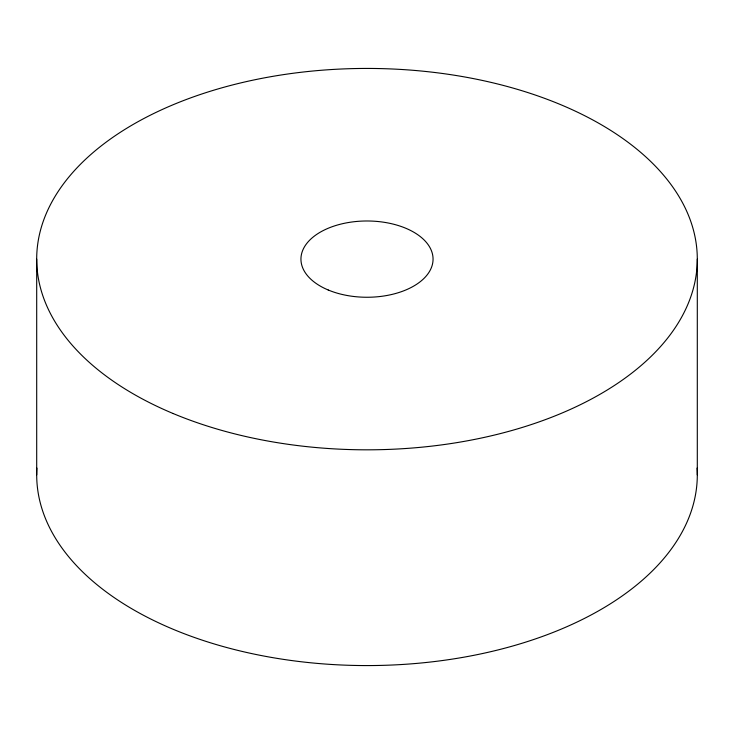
<?xml version="1.0" encoding="UTF-8"?>
<svg xmlns="http://www.w3.org/2000/svg" width="734" height="734" viewBox="0 0 734 734"><rect width="100%" height="100%" fill="white"/><g stroke="black" fill="none" stroke-linecap="round" stroke-linejoin="round"><path stroke-width="1.1" d="M697.3 259.12L697.3 474.88M36.7 259.12L36.7 474.88M697.089 468.072A330.3 190.693 0 0 1 367 665.573A330.3 190.693 0 0 1 36.911 468.072M173.187 413.545A330.3 190.693 0 0 0 695.529 278.819A330.3 190.693 0 0 0 232.274 85.016A330.3 190.693 0 0 0 173.187 413.545M328.236 290.003A66.06 38.14 0 0 0 432.702 263.066A66.06 38.14 0 0 0 340.053 224.301A66.06 38.14 0 0 0 328.236 290.003"/></g></svg>
